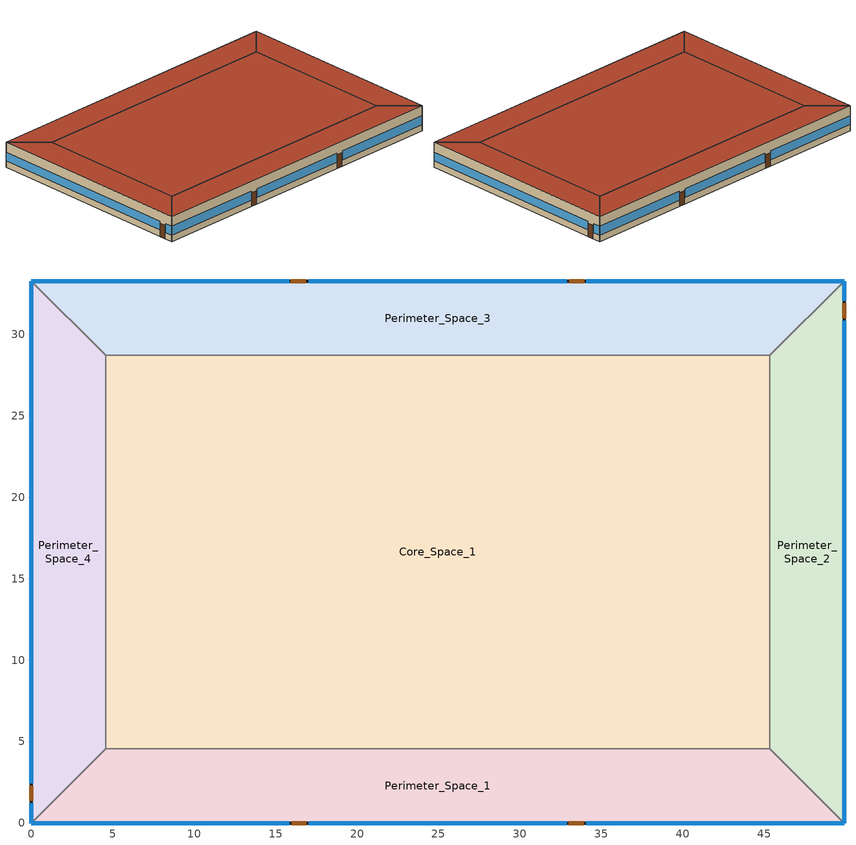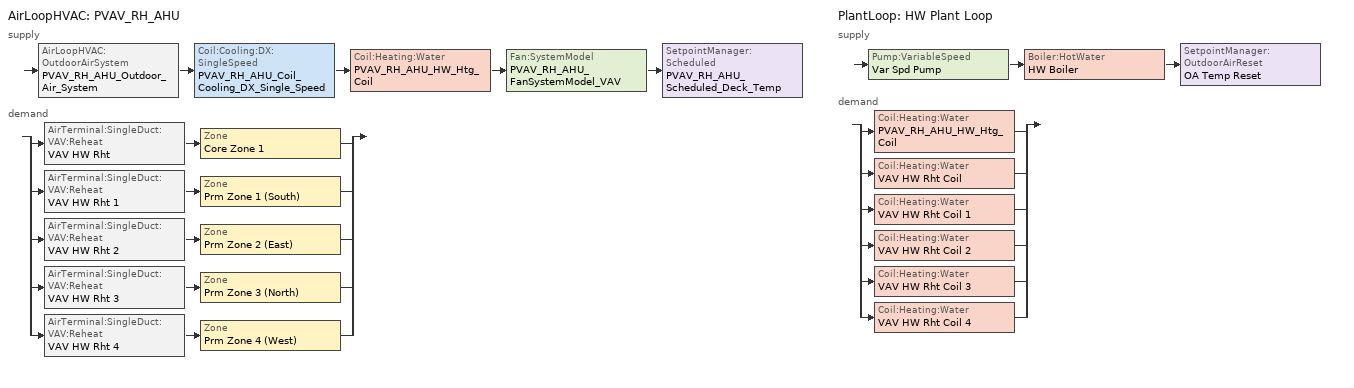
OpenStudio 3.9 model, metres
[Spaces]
Core_Space_1
 floor ground (Slab-on-grade Type 1): 45.34,28.7 45.34,4.57 4.57,4.57 4.57,28.7 z0
 wall to Perimeter_Space_2 (Interior Wall): 45.34,4.57 45.34,28.7 z0:3.96
 wall to Perimeter_Space_3 (Interior Wall): 45.34,28.7 4.57,28.7 z0:3.96
 wall to Perimeter_Space_1 (Interior Wall): 4.57,4.57 45.34,4.57 z0:3.96
 wall to Perimeter_Space_4 (Interior Wall): 4.57,28.7 4.57,4.57 z0:3.96
 roof outside (Roof Type 1): 45.34,4.57 45.34,28.7 4.57,28.7 4.57,4.57 z3.96
Perimeter_Space_2
 floor ground (Slab-on-grade Type 1): 49.91,33.27 49.91,0 45.34,4.57 45.34,28.7 z0
 wall outside (Exterior Wall Type 2): 49.91,0 49.91,33.27 z0:3.96
 wall to Perimeter_Space_1 (Interior Wall): 45.34,4.57 49.91,0 z0:3.96
 wall to Perimeter_Space_3 (Interior Wall): 49.91,33.27 45.34,28.7 z0:3.96
 window (Vertical Fenestration Type 1): 49.91,0 49.91,30.84 / 49.91,32.05 49.91,33.27 z1:2.4
 door (Swinging Door): 49.91,30.99 49.91,31.9 z0:2.13
 roof outside (Roof Type 1): 49.91,0 49.91,33.27 45.34,28.7 45.34,4.57 z3.96
Perimeter_Space_3
 floor ground (Slab-on-grade Type 2): 49.91,33.27 45.34,28.7 4.57,28.7 0,33.27 z0
 wall outside (Exterior Wall Type 3): 49.91,33.27 0,33.27 z0:3.96
 wall to Perimeter_Space_4 (Interior Wall): 0,33.27 4.57,28.7 z0:3.96
 window (Vertical Fenestration Type 1): 49.91,33.27 34.09,33.27 / 32.87,33.27 17.04,33.27 / 15.82,33.27 0,33.27 z1:2.4
 door (Swinging Door): 33.94,33.27 33.03,33.27 / 16.84,33.27 15.93,33.27 z0:2.13
 roof outside (Roof Type 2): 45.34,28.7 49.91,33.27 0,33.27 4.57,28.7 z3.96
Perimeter_Space_1
 floor ground (Slab-on-grade Type 1): 45.34,4.57 49.91,0 0,0 4.57,4.57 z0
 wall outside (Exterior Wall Type 1): 0,0 49.91,0 z0:3.96
 wall to Perimeter_Space_4 (Interior Wall): 4.57,4.57 0,0 z0:3.96
 window (Vertical Fenestration Type 1): 0,0 15.82,0 / 17.04,0 32.87,0 / 34.09,0 49.91,0 z1:2.4
 door (Swinging Door): 15.98,0 16.9,0 / 33.01,0 33.93,0 z0:2.13
 roof outside (Roof Type 1): 49.91,0 45.34,4.57 4.57,4.57 0,0 z3.96
Perimeter_Space_4
 floor ground (Slab-on-grade Type 2): 0,33.27 4.57,28.7 4.57,4.57 0,0 z0
 wall outside (Exterior Wall Type 3): 0,33.27 0,0 z0:3.96
 window (Vertical Fenestration Type 1): 0,33.27 0,2.44 / 0,1.22 0,0 z1:2.4
 door (Swinging Door): 0,2.28 0,1.37 z0:2.13
 roof outside (Roof Type 3): 0,0 4.57,4.57 4.57,28.7 0,33.27 z3.96
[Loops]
AirLoopHVAC 'PVAV_RH_AHU'
 supply: AirLoopHVAC:OutdoorAirSystem 'PVAV_RH_AHU_Outdoor_Air_System' > Coil:Cooling:DX:SingleSpeed 'PVAV_RH_AHU_Coil_Cooling_DX_Single_Speed' > Coil:Heating:Water 'PVAV_RH_AHU_HW_Htg_Coil' > Fan:SystemModel 'PVAV_RH_AHU_FanSystemModel_VAV' > SetpointManager:Scheduled 'PVAV_RH_AHU_Scheduled_Deck_Temp'
 demand: split
  | AirTerminal:SingleDuct:VAV:Reheat 'VAV HW Rht' > Zone 'Core Zone 1'
  | AirTerminal:SingleDuct:VAV:Reheat 'VAV HW Rht 1' > Zone 'Prm Zone 1 (South)'
  | AirTerminal:SingleDuct:VAV:Reheat 'VAV HW Rht 2' > Zone 'Prm Zone 2 (East)'
  | AirTerminal:SingleDuct:VAV:Reheat 'VAV HW Rht 3' > Zone 'Prm Zone 3 (North)'
  | AirTerminal:SingleDuct:VAV:Reheat 'VAV HW Rht 4' > Zone 'Prm Zone 4 (West)'
PlantLoop 'HW Plant Loop'
 supply: Pump:VariableSpeed 'Var Spd Pump' > Boiler:HotWater 'HW Boiler' > SetpointManager:OutdoorAirReset 'OA Temp Reset'
 demand: split
  | Coil:Heating:Water 'PVAV_RH_AHU_HW_Htg_Coil'
  | Coil:Heating:Water 'VAV HW Rht Coil'
  | Coil:Heating:Water 'VAV HW Rht Coil 1'
  | Coil:Heating:Water 'VAV HW Rht Coil 2'
  | Coil:Heating:Water 'VAV HW Rht Coil 3'
  | Coil:Heating:Water 'VAV HW Rht Coil 4'
[Site]
Denver Intl AP: Latitude {deg}=39.833; Longitude {deg}=-104.65; Time Zone {hr}=-7; Elevation {m}=1650; Terrain=City
[Building]
Model for 229 Test Cases: North Axis {deg}=0
[ClimateZones]
Climate Zone Institution Name 1=ASHRAE; Climate Zone Document Name 1=ANSI/ASHRAE Standard 169; Climate Zone Document Year 1=2006; Climate Zone Value 1=5B; Climate Zone Institution Name 2=CEC; Climate Zone Document Name 2=California Climate Zone Descriptions; Climate Zone Document Year 2=1995
[SizingPeriod:DesignDay] Barometric Pressure {Pa}=83009; Rain Indicator=No; Snow Indicator=No; Day of Month=21; Daylight Saving Time Indicator=No; Dry-Bulb Temperature Range Modifier Type=DefaultMultipliers
Name | Maximum Dry-Bulb Temperature {C} | Daily Dry-Bulb Temperature Range {deltaC} | Wind Speed {m/s} | Wind Direction {deg} | Sky Clearness | Month | Day Type | Humidity Condition Type | Wetbulb or DewPoint at Maximum Dry-Bulb {C} | Solar Model Indicator | Enthalpy at Maximum Dry-Bulb {J/kg}
Denver.Intl.AP Ann Htg 99% Condns DB | -14.6 | 0 | 3.4 | 230 | 0 | 12 | WinterDesignDay | Wetbulb | -14.6 | ASHRAEClearSky
Denver.Intl.AP Ann Hum_n 99% Condns DP=>MCDB | -6.5 | 0 | 3.4 | 230 | 0 | 12 | WinterDesignDay | Dewpoint | -19.6 | ASHRAEClearSky
Denver.Intl.AP Ann Htg Wind 99% Condns WS=>MCDB | 2.7 | 0 | 11.8 | 230 | 0 | 12 | WinterDesignDay | Wetbulb | 2.7 | ASHRAEClearSky
Denver.Intl.AP Ann Clg 1% Condns DB=>MWB | 33.5 | 17.3 | 4.2 | 20 |  | 7 | SummerDesignDay | Wetbulb | 15.4 | ASHRAETau2017
Denver.Intl.AP Ann Clg 1% Condns WB=>MDB | 27 | 14.8 | 4.2 | 20 |  | 7 | SummerDesignDay | Wetbulb | 17.6 | ASHRAETau2017
Denver.Intl.AP Ann Clg 1% Condns DP=>MDB | 19.9 | 15.3 | 4.2 | 20 |  | 7 | SummerDesignDay | Dewpoint | 15 | ASHRAETau2017
Denver.Intl.AP Ann Clg 1% Condns Enth=>MDB | 26.8 | 15.3 | 4.2 | 20 |  | 7 | SummerDesignDay | Enthalpy | 23 | ASHRAETau2017 | 55800
[Site:GroundTemperature:BuildingSurface]
10, 10, 10, 10, 10, 10, 10, 10, 10, 10, 10, 10
[Material]
Name | Roughness | Thickness {m} | Conductivity {W/m-K} | Density {kg/m3} | Specific Heat {J/kg-K} | Thermal Absorptance | Solar Absorptance | Visible Absorptance
Wood 6in | MediumSmooth | 0.15 | 0.12 | 540 | 1210 | 0.9 | 0.7 | 0.7
Exterior Wall Type 2 Gypsum Board | MediumSmooth | 0.099 | 0.16 | 800 | 1090 | 0.9 | 0.7 | 0.7
Exterior Wall Type 1 Stucco; Exterior Wall Type 2 Stucco | Smooth | 0.0254 | 0.72 | 1856 | 840 | 0.9 | 0.7 | 0.7
Roof Type 1 Metal Deck; Roof Type 2 Metal Deck | Smooth | 0.0008 | 45.28 | 7824 | 500 | 0.9 | 0.7 | 0.2
Slab-on-grade Type 1 Concrete; Slab-on-grade Type 2 Concrete | MediumSmooth | 0.1016 | 2.31 | 2322 | 832 | 0.9 | 0.7 | 0.8
Exterior Wall Type 1 Gypsum Board | MediumSmooth | 0.0159 | 0.16 | 800 | 1090 | 0.9 | 0.7 | 0.7
Roof Type 2 Continuous Insulation | Smooth | 0.106 | 0.02 | 32 | 922
Exterior Wall Type 1 Insulation | Smooth | 0.062 | 0.037 | 9.6 | 838
Roof Type 1 Continuous Insulation | Smooth | 0.0527 | 0.02 | 32 | 922
Exterior Wall Type 2 Insulation | Smooth | 0.179 | 0.037 | 9.6 | 838
Insulation for Slab on grade Type 2 | Smooth | 0.1143 | 0.04 | 91.31 | 838
Roof Type 1 Built-up roofing | VeryRough | 0.0095 | 0.16 | 1120 | 1460 | 0.9 | 0.7 | 0.7
[Construction]
Interior Furnishings: Wood 6in
Interior Wall: Interior Wall surface-to-surface thermal resistance
Swinging Door: Opaque Door Panel
Exterior Wall Type 1: Exterior Wall Type 1 Stucco, Exterior Wall Type 1 Gypsum Board, Exterior Wall Type 1 Insulation, Exterior Wall Type 1 Gypsum Board
Roof Type 1: Roof Type 1 Metal Deck, Roof Type 1 Continuous Insulation, Roof Type 1 Built-up roofing
Exterior Wall Type 3: Exterior Wall Type 3 Total surface-to-surface thermal resistance
Slab-on-grade Type 1: Slab-on-grade Type 1 Concrete
Slab-on-grade Type 2: Slab-on-grade Type 2 Concrete, Insulation for Slab on grade Type 2
Vertical Fenestration Type 1: Vertical Fenestration Type 1 simple material
Exterior Wall Type 2: Exterior Wall Type 2 Stucco, Exterior Wall Type 2 Gypsum Board, Exterior Wall Type 2 Insulation, Exterior Wall Type 2 Gypsum Board
Roof Type 2: Roof Type 2 Metal Deck, Roof Type 2 Continuous Insulation, Roof Type 2 Built-up roofing
Roof Type 3: Roof Type 3 Total surface-to-surface thermal resistance
[Material:NoMass]
Name | Roughness | Thermal Resistance {m2-K/W} | Thermal Absorptance | Solar Absorptance | Visible Absorptance
Opaque Door Panel | MediumRough | 0.475964 | 0.9 | 0.7 | 0.7
Roof Type 3 Total surface-to-surface thermal resistance | Smooth | 2.66
Exterior Wall Type 3 Total surface-to-surface thermal resistance | Smooth | 1.95
Roof Type 2 Built-up roofing | Smooth | 0.059
Interior Wall surface-to-surface thermal resistance | Smooth | 0.35
[WindowMaterial:SimpleGlazingSystem]
Vertical Fenestration Type 1 simple material: U-Factor {W/m2-K}=3.29; Solar Heat Gain Coefficient=0.387; Visible Transmittance=0.417
[InternalMass:Definition] Construction=Interior Furnishings; Design Level Calculation Method=SurfaceArea
Name | Surface Area {m2}
Perimeter_Zone_4_Internal_Mass_Definition; Perimeter_Zone_2_Internal_Mass_Definition | 262.544
Core_Internal_Mass_Definition | 1967.31
Perimeter_Zone_1_Internal_Mass_Definition; Perimeter_Zone_3_Internal_Mass_Definition | 414.719
[InternalMass] Multiplier=1
Name | Internal Mass Definition | Space or SpaceType
Perimeter_bot_ZN_4 Internal Mass | Perimeter_Zone_4_Internal_Mass_Definition | Perimeter_Space_4
Core_bottom Internal Mass | Core_Internal_Mass_Definition | Core_Space_1
Perimeter_bot_ZN_1 Internal Mass | Perimeter_Zone_1_Internal_Mass_Definition | Perimeter_Space_1
Perimeter_bot_ZN_2 Internal Mass | Perimeter_Zone_2_Internal_Mass_Definition | Perimeter_Space_2
Perimeter_bot_ZN_3 Internal Mass | Perimeter_Zone_3_Internal_Mass_Definition | Perimeter_Space_3
[ThermalZone] Multiplier=1; Ceiling Height {m}=3.96; Use Ideal Air Loads=No
Name | Fraction of Zone Controlled by Primary Daylighting Control | Thermostat
Prm Zone 4 (West) | 0.1395 | Perimeter_bot_ZN_4 Setpoints
Core Zone 1 |  | Core_bottom Setpoints
Prm Zone 1 (South) | 0.1395 | Perimeter_bot_ZN_1 Setpoints
Prm Zone 2 (East) | 0.1395 | Perimeter_bot_ZN_2 Setpoints
Prm Zone 3 (North) | 0.1395 | Perimeter_bot_ZN_3 Setpoints
[Sizing:Zone] Zone Cooling Design Supply Air Temperature Input Method=SupplyAirTemperature; Zone Cooling Design Supply Air Temperature {C}=12.8; Zone Heating Design Supply Air Temperature Input Method=SupplyAirTemperature; Zone Heating Design Supply Air Temperature {C}=32.2222; Zone Heating Design Supply Air Temperature Difference {deltaC}=11.11; Zone Cooling Design Supply Air Humidity Ratio {kg-H2O/kg-air}=0.0085; Zone Heating Design Supply Air Humidity Ratio {kg-H2O/kg-air}=0.008; Cooling Design Air Flow Method=DesignDay; Heating Design Air Flow Method=DesignDayWithLimit; Heating Maximum Air Flow per Zone Floor Area {m3/s-m2}=0; Heating Maximum Air Flow {m3/s}=0; Heating Maximum Air Flow Fraction=0.5; Account for Dedicated Outdoor Air System=No; Dedicated Outdoor Air Low Setpoint Temperature for Design {C}=autosize; Dedicated Outdoor Air High Setpoint Temperature for Design {C}=autosize; Zone Load Sizing Method=Sensible Load Only No Latent Load; Zone Latent Cooling Design Supply Air Humidity Ratio Input Method=HumidityRatioDifference; Zone Cooling Design Supply Air Humidity Ratio Difference {kgWater/kgDryAir}=0.005; Zone Latent Heating Design Supply Air Humidity Ratio Input Method=HumidityRatioDifference; Zone Humidification Design Supply Air Humidity Ratio Difference {kgWater/kgDryAir}=0.005; Design Zone Air Distribution Effectiveness in Cooling Mode=0.8; Design Zone Air Distribution Effectiveness in Heating Mode=0.8; Design Minimum Zone Ventilation Efficiency=0; Sizing Option=Coincident
Name | Zone Cooling Design Supply Air Temperature Difference {deltaC}
Prm Zone 4 (West); Prm Zone 1 (South); Prm Zone 2 (East); Prm Zone 3 (North) | 11.1111
Core Zone 1 | 8.33333
[Zone equipment]
Prm Zone 4 (West): VAV HW Rht 4
Core Zone 1: VAV HW Rht
Prm Zone 1 (South): VAV HW Rht 1
Prm Zone 2 (East): VAV HW Rht 2
Prm Zone 3 (North): VAV HW Rht 3
[Space] Default Schedule Set=229 Schedule Ruleset; Part of Total Floor Area=Yes
Name | Thermal Zone | Design Specification Outdoor Air Object
Perimeter_Space_4 | Prm Zone 4 (West) | Perimeter_Zone_4_Design_OA
Core_Space_1 | Core Zone 1 | Core_Zone_Design_OA
Perimeter_Space_1 | Prm Zone 1 (South) | Perimeter_Zone_1_Design_OA
Perimeter_Space_2 | Prm Zone 2 (East) | Perimeter_Zone_2_Design_OA
Perimeter_Space_3 | Prm Zone 3 (North) | Perimeter_Zone_3_Design_OA
[ThermostatSetpoint:DualSetpoint] Heating Setpoint Temperature Schedule=Heating Thermostat Setpoint; Cooling Setpoint Temperature Schedule=Cooling Themostat Setpoint
Perimeter_bot_ZN_4 Setpoints; Core_bottom Setpoints; Perimeter_bot_ZN_1 Setpoints; Perimeter_bot_ZN_2 Setpoints; Perimeter_bot_ZN_3 Setpoints
[SurfaceProperty:OtherSideConditionsModel]
GapConvectionModel: Type of Modeling=GapConvectionRadiation
[People:Definition] Number of People Calculation Method=People/Area; People per Space Floor Area {person/m2}=0.0538196; Fraction Radiant=0.3; Sensible Heat Fraction=0.55
Core_Zone_People_Definition; Perimeter_Zone_1_People_Definition; Perimeter_Zone_2_People_Definition; Perimeter_Zone_3_People_Definition; Perimeter_Zone_4_People_Definition
[People] Multiplier=1
Name | People Definition | Space or SpaceType | Number of People Schedule
Core_bottom People | Core_Zone_People_Definition | Core_Space_1 | Core_Space Occupant Sch
Perimeter_bot_ZN_1 People | Perimeter_Zone_1_People_Definition | Perimeter_Space_1 | Perimeter_Space_1_Occupant_Sch
Perimeter_bot_ZN_2 People | Perimeter_Zone_2_People_Definition | Perimeter_Space_2 | Perimeter_Space_2_Occupant_Sch
Perimeter_bot_ZN_3 People | Perimeter_Zone_3_People_Definition | Perimeter_Space_3 | Perimeter_Space_3_Occupant_Sch
Perimeter_bot_ZN_4 People | Perimeter_Zone_4_People_Definition | Perimeter_Space_4 | Perimeter_Space_4_Occupant_Sch
[Lights:Definition] Design Level Calculation Method=Watts/Area; Watts per Space Floor Area {W/m2}=11.033; Fraction Radiant=0.7; Fraction Visible=0.2; Return Air Fraction=0
Core_Zone_Lighting_Definition; Perimeter_Zone_1_Lighting_Definition; Perimeter_Zone_2_Lighting_Definition; Perimeter_Zone_3_Lighting_Definition; Perimeter_Zone_4_Lighting_Definition
[Lights] Fraction Replaceable=1
Name | Lights Definition | Space or SpaceType | Schedule
Core_bottom Lighting | Core_Zone_Lighting_Definition | Core_Space_1 | Core_Space_Lighting_Sch
Perimeter_bot_ZN_1 Lighting | Perimeter_Zone_1_Lighting_Definition | Perimeter_Space_1 | Perimeter_Space_1_Lighting_Sch
Perimeter_bot_ZN_2 Lighting | Perimeter_Zone_2_Lighting_Definition | Perimeter_Space_2 | Perimeter_Space_2_Lighting_Sch
Perimeter_bot_ZN_3 Lighting | Perimeter_Zone_3_Lighting_Definition | Perimeter_Space_3 | Perimeter_Space_3_Lighting_Sch
Perimeter_bot_ZN_4 Lighting | Perimeter_Zone_4_Lighting_Definition | Perimeter_Space_4 | Perimeter_Space_4_Lighting_Sch
[ElectricEquipment:Definition] Design Level Calculation Method=Watts/Area; Watts per Space Floor Area {W/m2}=8.07; Fraction Latent=0; Fraction Radiant=0.2; Fraction Lost=0
Core_Zone_Elec_Equip_Definition; Perimeter_Zone_1_Elec_Equip_Definition; Perimeter_Zone_2_Elec_Equip_Definition; Perimeter_Zone_3_Elec_Equip_Definition; Perimeter_Zone_4_Elec_Equip_Definition
[ElectricEquipment]
Name | Electric Equipment Definition | Space or SpaceType | Schedule
Core_bottom Elec Equip | Core_Zone_Elec_Equip_Definition | Core_Space_1 | Core_Space_Elec_Equip_Sch
Perimeter_bot_ZN_1 Elec Equip | Perimeter_Zone_1_Elec_Equip_Definition | Perimeter_Space_1 | Perimeter_Space_1_Elec_Equip_Sch
Perimeter_bot_ZN_2 Elec Equip | Perimeter_Zone_2_Elec_Equip_Definition | Perimeter_Space_2 | Perimeter_Space_2_Elec_Equip_Sch
Perimeter_bot_ZN_3 Elec Equip | Perimeter_Zone_3_Elec_Equip_Definition | Perimeter_Space_3 | Perimeter_Space_3_Elec_Equip_Sch
Perimeter_bot_ZN_4 Elec Equip | Perimeter_Zone_4_Elec_Equip_Definition | Perimeter_Space_4 | Perimeter_bot_ZN_4 Elec Equip Sch
[SpaceInfiltration:DesignFlowRate] Constant Term Coefficient=0; Velocity Term Coefficient=0
Name | Space or SpaceType | Design Flow Rate Calculation Method | Design Flow Rate {m3/s} | Flow per Space Floor Area {m3/s-m2} | Flow per Exterior Surface Area {m3/s-m2} | Air Changes per Hour {1/hr} | Schedule
Infiltration_Method_1_Core_Zone | Core_Space_1 | AirChanges/Hour | 0 | 0 | 0 | 0
Infiltration_Method_1_Zone_1 | Perimeter_Space_1 | AirChanges/Hour |  |  | 0 | 0.5
Infiltration_Method_2_Zone_2 | Perimeter_Space_2 | Flow/ExteriorWallArea | 0 | 0 | 0.000586232 | 0
Infiltration_Method_3_Zone_3 | Perimeter_Space_3 | Flow/Area | 0 | 0.000388417 | 0 |  | Constant Schedule
Infiltration_Method_3_Zone_4 | Perimeter_Space_4 | Flow/Area | 0 | 0.000409092 | 0 | 0 | Constant Schedule
[DesignSpecification:OutdoorAir] Outdoor Air Method=Sum; Outdoor Air Flow per Person {m3/s-person}=0; Outdoor Air Flow per Floor Area {m3/s-m2}=0; Outdoor Air Flow Rate {m3/s}=0.0943895
Core_Zone_Design_OA; Perimeter_Zone_1_Design_OA; Perimeter_Zone_2_Design_OA; Perimeter_Zone_3_Design_OA; Perimeter_Zone_4_Design_OA
[Fan:SystemModel] Speed Control Method=Continuous; Motor In Air Stream Fraction=1; Design Power Sizing Method=TotalEfficiencyAndPressure; Motor Loss Radiative Fraction=0
Name | Availability Schedule | Design Maximum Air Flow Rate {m3/s} | Electric Power Minimum Flow Rate Fraction | Design Pressure Rise {Pa} | Motor Efficiency | Design Electric Power Consumption {W} | Electric Power Per Unit Flow Rate {W/(m3/s)} | Electric Power Per Unit Flow Rate Per Unit Pressure {W-s/m3-Pa} | Fan Total Efficiency | Electric Power Function of Flow Fraction Curve | Night Ventilation Mode Pressure Rise {Pa}
MZ-VAV-G Supply Fan | Always On Discrete | autosize | 0.25 | 1314.72 | 0.924 | autosize | 2054.06 | 1.67 | 0.6006 | MZ-VAV-G Supply Fan Curve | 1314.72
PVAV_RH_AHU_FanSystemModel_VAV | Always On Discrete hvac_library | 4.71947 | 0 | 1017.592 | 0.93 | 10000 | 840 | 1.66667 | 0.6045 | VAV Fan Curve
[EnergyManagementSystem:Sensor]
EFC_meter: Output Variable or Output Meter=Electricity:Facility
[DefaultScheduleSet]
229 Schedule Ruleset: People Activity Level Schedule=People heating rate
[AirLoopHVAC]
PVAV_RH_AHU: Availability Schedule=Perimeter_Space_1_Occupant_Sch; Design Supply Air Flow Rate {m3/s}=4.71947; Design Return Air Flow Fraction of Supply Air Flow=1
[Sizing:System]
PVAV_RH_AHU: Type of Load to Size On=Sensible; Design Outdoor Air Flow Rate {m3/s}=Autosize; Central Heating Maximum System Air Flow Ratio=1; Preheat Design Temperature {C}=7; Preheat Design Humidity Ratio {kg-H2O/kg-Air}=0.008; Precool Design Temperature {C}=12.8; Precool Design Humidity Ratio {kg-H2O/kg-Air}=0.008; Central Cooling Design Supply Air Temperature {C}=12.8; Central Heating Design Supply Air Temperature {C}=40; Sizing Option=NonCoincident; 100% Outdoor Air in Cooling=No; 100% Outdoor Air in Heating=No; Central Cooling Design Supply Air Humidity Ratio {kg-H2O/kg-Air}=0.0085; Central Heating Design Supply Air Humidity Ratio {kg-H2O/kg-Air}=0.008; Cooling Design Air Flow Method=DesignDay; Cooling Design Air Flow Rate {m3/s}=0; Heating Design Air Flow Method=DesignDay; Heating Design Air Flow Rate {m3/s}=0; System Outdoor Air Method=ZoneSum; Zone Maximum Outdoor Air Fraction=1; Cooling Supply Air Flow Rate Per Floor Area {m3/s-m2}=0.00996765; Cooling Fraction of Autosized Cooling Supply Air Flow Rate=1; Cooling Supply Air Flow Rate Per Unit Cooling Capacity {m3/s-W}=3.94755e-05; Heating Supply Air Flow Rate Per Floor Area {m3/s-m2}=0.00996765; Heating Fraction of Autosized Heating Supply Air Flow Rate=1; Heating Fraction of Autosized Cooling Supply Air Flow Rate=1; Heating Supply Air Flow Rate Per Unit Heating Capacity {m3/s-W}=3.15882e-05; Cooling Design Capacity Method=CoolingDesignCapacity; Cooling Design Capacity {W}=autosize; Cooling Design Capacity Per Floor Area {W/m2}=234.7; Fraction of Autosized Cooling Design Capacity=1; Heating Design Capacity Method=HeatingDesignCapacity; Heating Design Capacity {W}=autosize; Heating Design Capacity Per Floor Area {W/m2}=157; Fraction of Autosized Heating Design Capacity=1; Central Cooling Capacity Control Method=OnOff; Occupant Diversity=autosize
[AirLoopHVAC:OutdoorAirSystem]
PVAV_RH_AHU_Outdoor_Air_System: Controller=Controller Outdoor Air 5
[Controller:OutdoorAir]
Controller Outdoor Air 5: Minimum Outdoor Air Flow Rate {m3/s}=0.08; Maximum Outdoor Air Flow Rate {m3/s}=Autosize; Economizer Control Type=NoEconomizer; Economizer Control Action Type=ModulateFlow; Economizer Maximum Limit Dry-Bulb Temperature {C}=28; Economizer Maximum Limit Enthalpy {J/kg}=64000; Economizer Minimum Limit Dry-Bulb Temperature {C}=-100; Lockout Type=NoLockout; Minimum Limit Type=FixedMinimum; Controller Mechanical Ventilation=Controller Mechanical Ventilation 5; High Humidity Control=No; High Humidity Outdoor Air Flow Ratio=1; Control High Indoor Humidity Based on Outdoor Humidity Ratio=Yes; Heat Recovery Bypass Control Type=BypassWhenWithinEconomizerLimits; Economizer Operation Staging=InterlockedWithMechanicalCooling
[Controller:MechanicalVentilation]
Controller Mechanical Ventilation 5: Availability Schedule=Always On Discrete
[Coil:Cooling:DX:SingleSpeed]
PVAV_RH_AHU_Coil_Cooling_DX_Single_Speed: Availability Schedule=Always On Discrete; Rated Total Cooling Capacity {W}=87921.3; Rated Sensible Heat Ratio=autosize; Rated COP {W/W}=3.18; Rated Air Flow Rate {m3/s}=4.71947; Rated Evaporator Fan Power Per Volume Flow Rate 2017 {W/(m3/s)}=773.3; Rated Evaporator Fan Power Per Volume Flow Rate 2023 {W/(m3/s)}=934.4; Total Cooling Capacity Function of Temperature Curve=Curve Biquadratic 1; Total Cooling Capacity Function of Flow Fraction Curve=Curve Quadratic 1; Energy Input Ratio Function of Temperature Curve=Curve Biquadratic 2; Energy Input Ratio Function of Flow Fraction Curve=Curve Quadratic 2; Part Load Fraction Correlation Curve=Curve Quadratic 3; Minimum Outdoor Dry-Bulb Temperature for Compressor Operation {C}=-25; Nominal Time for Condensate Removal to Begin {s}=0; Ratio of Initial Moisture Evaporation Rate and Steady State Latent Capacity=0; Maximum Cycling Rate {cycles/hr}=0; Latent Capacity Time Constant {s}=0; Condenser Type=AirCooled; Evaporative Condenser Effectiveness=0.9; Evaporative Condenser Air Flow Rate {m3/s}=autosize; Evaporative Condenser Pump Rated Power Consumption {W}=autosize; Crankcase Heater Capacity {W}=0; Maximum Outdoor Dry-Bulb Temperature for Crankcase Heater Operation {C}=10; Basin Heater Capacity {W/K}=0; Basin Heater Setpoint Temperature {C}=2
[Coil:Heating:Water] Availability Schedule=Always On Discrete hvac_library; Performance Input Method=NominalCapacity
Name | Rated Capacity {W}
PVAV_RH_AHU_HW_Htg_Coil | 43960.7
VAV HW Rht Coil; VAV HW Rht Coil 1; VAV HW Rht Coil 2; VAV HW Rht Coil 3; VAV HW Rht Coil 4 | 8792.13
[SetpointManager:Scheduled]
PVAV_RH_AHU_Scheduled_Deck_Temp: Control Variable=Temperature; Schedule=AHU_SCHEDULED LAT
[PlantLoop]
HW Plant Loop: Fluid Type=Water; Glycol Concentration=0; Minimum Loop Flow Rate {m3/s}=0.000315451; Plant Loop Volume {m3}=Autocalculate; Load Distribution Scheme=Optimal
[Sizing:Plant]
HW Plant Loop: Loop Type=Heating; Design Loop Exit Temperature {C}=82; Loop Design Temperature Difference {deltaC}=16.6667; Sizing Option=NonCoincident; Zone Timesteps in Averaging Window=1; Coincident Sizing Factor Mode=None
[Boiler:HotWater]
HW Boiler: Nominal Capacity {W}=87921.3; Nominal Thermal Efficiency=0.84; Efficiency Curve Temperature Evaluation Variable=LeavingBoiler; Normalized Boiler Efficiency Curve=Boiler Efficiency; Water Outlet Upper Temperature Limit {C}=99; Boiler Flow Mode=NotModulated; On Cycle Parasitic Electric Load {W}=0; Off Cycle Parasitic Fuel Load {W}=0; Sizing Factor=1
[SetpointManager:OutdoorAirReset]
OA Temp Reset: Control Variable=Temperature; Setpoint at Outdoor Low Temperature {C}=82.2222; Outdoor Low Temperature {C}=-6.66667; Setpoint at Outdoor High Temperature {C}=65.5556; Outdoor High Temperature {C}=10
[Pump:VariableSpeed]
Var Spd Pump: Rated Flow Rate {m3/s}=0.0012618; Rated Pump Head {Pa}=211111; Rated Power Consumption {W}=380; Minimum Flow Rate {m3/s}=0.000315451; Skin Loss Radiative Fraction=0.5; Design Power Sizing Method=PowerPerFlow; Design Electric Power per Unit Flow Rate {W/(m3/s)}=301156; Design Shaft Power per Unit Flow Rate per Unit Head {W-s/m3-Pa}=1.17745e-15; Design Minimum Flow Rate Fraction=0.25
[Controller:WaterCoil]
Controller Water Coil 1: Water Coil=PVAV_RH_AHU_HW_Htg_Coil; Action=Normal
[AirTerminal:SingleDuct:VAV:Reheat] Availability Schedule=Always On Discrete hvac_library; Maximum Air Flow Rate {m3/s}=0.943895; Zone Minimum Air Flow Input Method=FixedFlowRate; Constant Minimum Air Flow Fraction=Autosize; Fixed Minimum Air Flow Rate {m3/s}=0.141584; Maximum Hot Water or Steam Flow Rate {m3/s}=Autosize; Minimum Hot Water or Steam Flow Rate {m3/s}=0; Convergence Tolerance=0.001; Damper Heating Action=Normal; Maximum Flow per Zone Floor Area During Reheat {m3/s-m2}=AutoSize; Maximum Flow Fraction During Reheat=AutoSize; Maximum Reheat Air Temperature {C}=35; Control For Outdoor Air=Yes
Name | Reheat Coil
VAV HW Rht | VAV HW Rht Coil
VAV HW Rht 1 | VAV HW Rht Coil 1
VAV HW Rht 2 | VAV HW Rht Coil 2
VAV HW Rht 3 | VAV HW Rht Coil 3
VAV HW Rht 4 | VAV HW Rht Coil 4
[Schedule:Compact]
Core_Space_Elec_Equip_Sch; Perimeter_Space_1_Elec_Equip_Sch; Perimeter_Space_2_Elec_Equip_Sch; Perimeter_Space_3_Elec_Equip_Sch; Perimeter_bot_ZN_4 Elec Equip Sch: Through: 12/31, For: Weekdays, Until: 06:00, 0.307674, Until: 08:00, 0.381235, Until: 12:00, 0.857778, Until: 13:00, 0.76247, Until: 17:00, 0.857778, Until: 18:00, 0.476543, Until: 24:00, 0.381235, For: SummerDesignDay, Until: 24:00, 1, For: Saturday, Until: 06:00, 0.230755, Until: 08:00, 0.381235, Until: 12:00, 0.476543, Until: 17:00, 0.33358, Until: 19:00, 0.285926, Until: 24:00, 0.230755, For: WinterDesignDay, Until: 24:00, 0, For: Sunday Holidays AllOtherDays, Until: 06:00, 0.230755, Until: 18:00, 0.285926, Until: 24:00, 0.230755
Core_Space_Lighting_Sch; Perimeter_Space_1_Lighting_Sch; Perimeter_Space_2_Lighting_Sch; Perimeter_Space_3_Lighting_Sch; Perimeter_Space_4_Lighting_Sch: Through: 12/31, For: Weekdays, Until: 5:00, 0.05, Until: 6:00, 0.1, Until: 7:00, 0.0862326, Until: 8:00, 0.258698, Until: 17:00, 0.776093, Until: 18:00, 0.431163, Until: 20:00, 0.258698, Until: 22:00, 0.172465, Until: 23:00, 0.0862326, Until: 24:00, 0.0431163, For: SummerDesignDay, Until: 24:00, 1, For: Saturday, Until: 6:00, 0.05, Until: 8:00, 0.0862326, Until: 12:00, 0.258698, Until: 17:00, 0.129349, Until: 19:00, 0.0431163, Until: 24:00, 0.05, For: WinterDesignDay, Until: 24:00, 0, For: Sunday Holidays AllOtherDays, Until: 6:00, 0.05, Until: 18:00, 0.0431163, Until: 24:00, 0.05
Core_Space Occupant Sch; Perimeter_Space_1_Occupant_Sch; Perimeter_Space_2_Occupant_Sch; Perimeter_Space_3_Occupant_Sch; Perimeter_Space_4_Occupant_Sch: Through: 12/31, For: Weekdays, Until: 06:00, 0, Until: 07:00, 0.1, Until: 08:00, 0.2, Until: 10:00, 0.95, Until: 11:00, 0.975703, Until: 12:00, 0.95, Until: 13:00, 0.513528, Until: 14:00, 0.95, Until: 15:00, 0.975703, Until: 17:00, 0.95, Until: 18:00, 0.3, Until: 22:00, 0.1, Until: 23:00, 0.05, Until: 24:00, 0.05, For: Saturday, Until: 06:00, 0, Until: 07:00, 0.1, Until: 08:00, 0.1, Until: 10:00, 0.3, Until: 11:00, 0.308117, Until: 12:00, 0.3, Until: 13:00, 0.102706, Until: 14:00, 0.1, Until: 15:00, 0.102706, Until: 17:00, 0.1, Until: 18:00, 0.05, Until: 19:00, 0.05, Until: 24:00, 0, For: SummerDesignDay, Until: 06:00, 1e-9, Until: 22:00, 1, Until: 24:00, 0.05, For: WinterDesignDay, Until: 24:00, 0, For:Sunday Holidays AllOtherDays, Until: 06:00, 0, Until: 18:00, 0.05, Until: 24:00, 0
[Curve:Quadratic]
Name | Coefficient1 Constant | Coefficient2 x | Coefficient3 x**2 | Minimum Value of x | Maximum Value of x
Curve Quadratic 1 | 0.8 | 0.2 | 0 | 0.5 | 1.5
Curve Quadratic 2 | 1.1552 | -0.1808 | 0.0256 | 0.5 | 1.5
Curve Quadratic 3 | 0.85 | 0.15 | 0 | 0 | 1
[Schedule:Constant]
Name | Value
Always On Discrete; Always On Discrete hvac_library | 1
People heating rate | 120
[Curve:Quartic] Coefficient1 Constant=0.0407599; Coefficient2 x=0.088045; Coefficient3 x**2=-0.0729261; Coefficient4 x**3=0.94374; Coefficient5 x**4=0; Minimum Value of x=0; Maximum Value of x=1; Minimum Curve Output=0; Maximum Curve Output=1; Input Unit Type for X=Dimensionless; Output Unit Type=Dimensionless
MZ-VAV-G Supply Fan Curve; VAV Fan Curve
[Curve:Biquadratic]
Name | Coefficient1 Constant | Coefficient2 x | Coefficient3 x**2 | Coefficient4 y | Coefficient5 y**2 | Coefficient6 x*y | Minimum Value of x | Maximum Value of x | Minimum Value of y | Maximum Value of y
Curve Biquadratic 1 | 0.942588 | 0.00954335 | 0.00068377 | -0.0110427 | 5.249e-06 | -9.72e-06 | 17 | 22 | 13 | 46
Curve Biquadratic 2 | 0.342414 | 0.034885 | -0.0006237 | 0.00497722 | 0.000437951 | -0.000728028 | 17 | 22 | 13 | 46
Boiler Efficiency | 1 | 0 | 0 | 0 | 0 | 0 | 0 | 1 | 0 | 1
[Schedule:Ruleset]
Name | Default Day Schedule | Summer Design Day Schedule | Winter Design Day Schedule
Cooling Themostat Setpoint | Weekdays
Heating Thermostat Setpoint | Weekday
Constant Schedule | Schedule Day 6 | Schedule Day 8 | Schedule Day 9
AHU_SCHEDULED LAT | Deck Temperature Default 1 | Deck Temperature Summer Design Day 1 | Deck Temperature Winter Design Day 1
[Schedule:Day]
Weekdays: 5, 0, 26.7, 22, 0, 24, 24, 0, 26.1005
Weekday: 5, 0, 15.6, 22, 0, 21, 24, 0, 15.6
Schedule Day 6; Schedule Day 8; Schedule Day 9: 24, 0, 1
Saturdays 1: 5, 0, 15.6, 17, 0, 21, 24, 0, 15.6
Sundays 2: 24, 0, 15.6
Saturdays: 5, 0, 26.7, 17, 0, 24, 24, 0, 26.7
Sundays: 24, 0, 26.7
Deck Temperature Default 1; Deck Temperature Summer Design Day 1; Deck Temperature Winter Design Day 1: No, 24, 0, 12.8
[Schedule:Rule]
Name | Schedule Ruleset | Rule Order | Day Schedule | Apply Sunday | Apply Saturday
Saturday | Heating Thermostat Setpoint | 1 | Saturdays 1 | No | Yes
Sundays | Heating Thermostat Setpoint | 0 | Sundays 2 | Yes | No
Saturdays | Cooling Themostat Setpoint | 1 | Saturdays | No | Yes
Sundays 1 | Cooling Themostat Setpoint | 0 | Sundays | Yes | No
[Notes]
This osm is intended to implement
Normative Appendix E of https://performancesystemspsd.sharepoint.com/:w:/r/sites/EnergyEngineeringServices/_layouts/15/Doc.aspx?sourcedoc=%7B79FA7E0C-577B-46EB-A46F-ADD7A04942F4%7D&file=Std229P_2nd_PPR_Draft_V1.docx&action=default&mobileredirect=true
exceptions which were not able to be implemented are listed here:
Table 6: Interior Air Film Resistance Summary  was unable to be implemented
E1.7.2.3.1 d, The exterior air-film resistance for roof and exterior walls was unable to be implemented
2. The ground temperature schedule set in E1.7.2.1 was adjusted from 10 C to 21C otherwise no cooling load was present
Zone equipment fan pressure rise was calculated from Table 3 of Appendix F
calculated from a target power of 600 W
A fan efficiency of 0.7
and a design airflow of 943.9 L/s
Pressure rise = 600 * 0.7 / 0.9339 = 445 Pa
No Fan efficiency was given in the spec so it was taken to be 0.7
